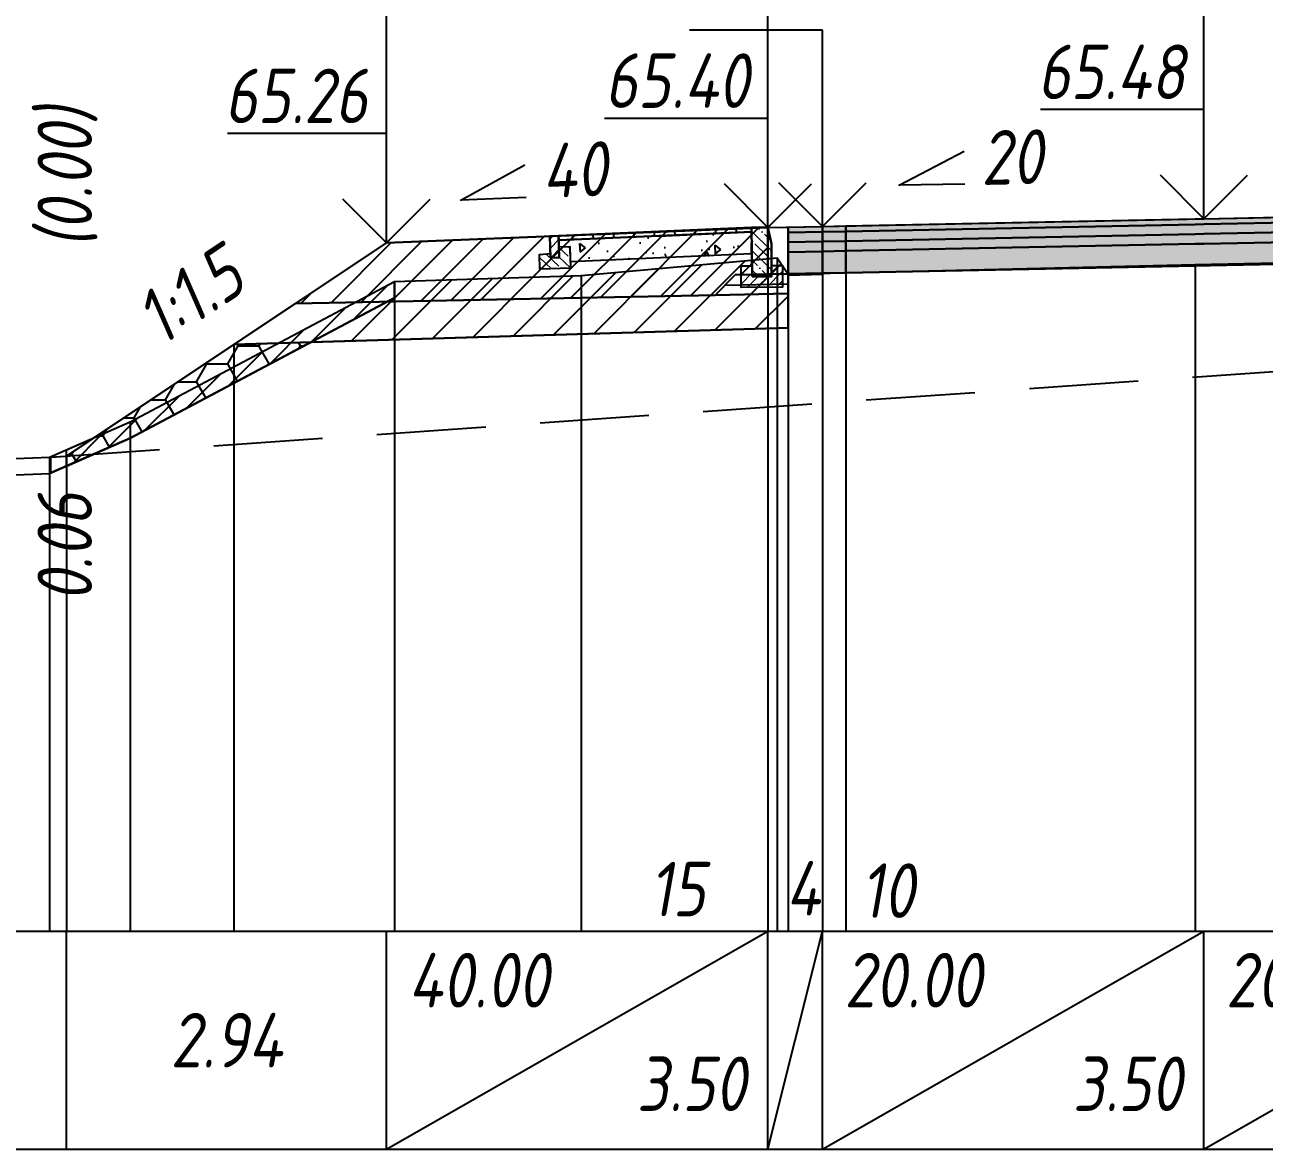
# Model space of a CAD drawing. Extents: x -717 to 1451, y -133302 to 233.
# Drawn here: x -357.5 to -300.7, y -125522 to -125470.4 of the extents above; entities that cross this region are included whole.
import ezdxf
from ezdxf.enums import TextEntityAlignment as Align

# ---------------------------------------------------------------- set-up
doc = ezdxf.new("R2010")
doc.units = 0
doc.linetypes.add('штриховая', pattern=[0.75, 0.5, -0.25])
for name, color, linetype in [('Интерполированный поперечник', 2, 'Continuous'), ('КОД_399', 252, 'Continuous'), ('Код_514', 1, 'Continuous'), ('Контур_0', 7, 'Continuous'), ('Контур_2521', 7, 'Continuous'), ('Контур_2564', 7, 'Continuous'), ('Контур_2660', 7, 'Continuous'), ('Контур_2665', 7, 'Continuous'), ('Контур_400', 7, 'Continuous'), ('Контур_508', 7, 'Continuous'), ('Контур_512', 7, 'Continuous'), ('Контур_513', 7, 'Continuous'), ('Контур_818', 7, 'Continuous'), ('Красный поперечник', 1, 'Continuous'), ('Объём_2501', 7, 'Continuous'), ('Объём_2564', 7, 'Continuous'), ('Объём_2650', 7, 'Continuous'), ('Объём_2660', 7, 'Continuous'), ('Объём_2661', 7, 'Continuous'), ('Объём_2665', 7, 'Continuous'), ('Объём_2666', 7, 'Continuous'), ('Объём_2667', 7, 'Continuous'), ('Объём_2668', 7, 'Continuous'), ('Объём_2669', 7, 'Continuous'), ('Объём_2675', 7, 'Continuous'), ('Объём_2753', 7, 'Continuous'), ('Откосы', 7, 'Continuous'), ('Отметки покрытия', 7, 'Continuous'), ('Рабочие отметки', 7, 'Continuous'), ('Рабочие отметки доп.', 7, 'Continuous'), ('Слои выравнивания', 7, 'Continuous'), ('Таблица', 7, 'Continuous'), ('Уклоны проезжей части', 7, 'Continuous'), ('Черный поперечник', 3, 'Continuous')]:
    doc.layers.add(name, color=color, linetype=linetype)
for name, color, linetype, true_color in [('Контур_2540', 2, 'Continuous', 0xffff00), ('Контур_2560', 2, 'Continuous', 0xffff00), ('Контур_2561', 7, 'Continuous', 0xff8040), ('Контур_2562', 3, 'Continuous', 0x00ff00), ('Контур_2563', 7, 'Continuous', 0xff8000), ('Контур_2570', 7, 'Continuous', 0x80ff00), ('Контур_2725', 7, 'Continuous', 0x323232), ('Контур_2736', 4, 'Continuous', 0x00ffff), ('Контур_2737', 4, 'Continuous', 0x00ffff), ('Контур_2738', 4, 'Continuous', 0x00ffff), ('Контур_2739', 4, 'Continuous', 0x00ffff), ('Контур_2741', 4, 'Continuous', 0x00ffff), ('Контур_2742', 4, 'Continuous', 0x00ffff), ('Контур_2743', 4, 'Continuous', 0x00ffff), ('Контур_2744', 7, 'Continuous', 0xa4ffff), ('Контур_2745', 7, 'Continuous', 0xa4ffff), ('Контур_2747', 4, 'Continuous', 0x00ffff), ('Контур_2748', 4, 'Continuous', 0x00ffff), ('Контур_2749', 4, 'Continuous', 0x00ffff), ('Контур_2750', 4, 'Continuous', 0x00ffff), ('Контур_2751', 4, 'Continuous', 0x00ffff), ('Контур_2752', 4, 'Continuous', 0x00ffff), ('Контур_2760', 7, 'Continuous', 0x323232), ('Контур_2761', 7, 'Continuous', 0x323232), ('Контур_2762', 7, 'Continuous', 0x323232), ('Контур_2763', 7, 'Continuous', 0x323232), ('Контур_2764', 7, 'Continuous', 0x323232), ('Контур_402', 7, 'Continuous', 0xff6464), ('Контур_703', 4, 'Continuous', 0x00ffff), ('Контур_705', 4, 'Continuous', 0x00ffff), ('Контур_707', 4, 'Continuous', 0x00ffff), ('Контур_720', 131, 'Continuous', 0xaaffff), ('Объём_2500', 7, 'Continuous', 0xc0c0c0), ('Объём_2520', 7, 'Continuous', 0x80ffff), ('Объём_2540', 2, 'Continuous', 0xffff00), ('Объём_2560', 2, 'Continuous', 0xffff00), ('Объём_2561', 7, 'Continuous', 0xff8040), ('Объём_2562', 3, 'Continuous', 0x00ff00), ('Объём_2563', 7, 'Continuous', 0xff8000), ('Объём_2570', 7, 'Continuous', 0x80ff00), ('Объём_2600', 7, 'Continuous', 0x808000), ('Объём_2746', 2, 'Continuous', 0xffff00)]:
    doc.layers.add(name, color=color, linetype=linetype, true_color=true_color)
doc.styles.get("Standard").update_dxf_attribs({"font": 'txt', "height": 2.5})
doc.styles.add('М', font='romand.shx', dxfattribs={"width": 0.8, "oblique": 10, "height": 2.5})
doc.dimstyles.new('ISO-25', dxfattribs={"dimtxt": 2.5, "dimasz": 2.5, "dimexe": 1.25, "dimexo": 0.625, "dimtad": 1, "dimtxsty": 'Standard', "dimcen": 2.5, "dimadec": 0, "dimazin": 0, "dimtfac": 1, "dimtmove": 0, "dimatfit": 3, "dimfxl": 1, "dimarcsym": 0})

# ---------------------------------------------------------------- blocks, each defined once
blk = doc.blocks.new('_Oblique')
at = {"color": 0, "linetype": 'ByBlock', "lineweight": -2}
blk.add_line((-0.5, -0.5), (0.5, 0.5), dxfattribs=at)
blk = doc.blocks.new('*D2649')
at = {"color": 0, "lineweight": -2, "transparency": 16777216}
for p, q in [((-340.956, -125479.877), (-340.956, -125454.387)), ((-323.456, -125479.177), (-323.456, -125454.387)), ((-340.956, -125455.637), (-323.456, -125455.637))]:
    blk.add_line(p, q, dxfattribs=at)
at = {"layer": 'Defpoints', "color": 0, "transparency": 16777216}
for p in [(-323.456, -125455.637), (-323.456, -125479.802), (-340.956, -125480.502)]:
    blk.add_point(p, dxfattribs=at)
at = {"color": 0, "lineweight": -2, "transparency": 16777216, "rotation": 180}
blk.add_blockref('_Oblique', (-340.956, -125455.637), dxfattribs=at)
at = {"color": 0, "lineweight": -2, "transparency": 16777216}
blk.add_blockref('_Oblique', (-323.456, -125455.637), dxfattribs=at)
at = {"color": 0, "transparency": 16777216, "insert": (-332.206, -125453.524), "char_height": 2.5, "width": 9.58333, "attachment_point": 5, "style": 'М'}
blk.add_mtext('3,50', dxfattribs=at)
blk = doc.blocks.new('*D2651')
at = {"color": 0, "lineweight": -2, "transparency": 16777216}
for p, q in [((-323.456, -125479.177), (-323.456, -125454.387)), ((-303.456, -125478.777), (-303.456, -125454.387)), ((-323.456, -125455.637), (-303.456, -125455.637))]:
    blk.add_line(p, q, dxfattribs=at)
at = {"layer": 'Defpoints', "color": 0, "transparency": 16777216}
for p in [(-303.456, -125455.637), (-323.456, -125479.802), (-303.456, -125479.402)]:
    blk.add_point(p, dxfattribs=at)
at = {"color": 0, "lineweight": -2, "transparency": 16777216, "rotation": 180}
blk.add_blockref('_Oblique', (-323.456, -125455.637), dxfattribs=at)
at = {"color": 0, "lineweight": -2, "transparency": 16777216}
blk.add_blockref('_Oblique', (-303.456, -125455.637), dxfattribs=at)
at = {"color": 0, "transparency": 16777216, "insert": (-313.456, -125453.524), "char_height": 2.5, "width": 9.16667, "attachment_point": 5, "style": 'М'}
blk.add_mtext('4,00', dxfattribs=at)
blk = doc.blocks.new('*D2654')
at = {"color": 0, "lineweight": -2, "transparency": 16777216}
for p, q in [((-340.956, -125479.877), (-340.956, -125450.387)), ((-303.456, -125478.777), (-303.456, -125450.387)), ((-340.956, -125451.637), (-303.456, -125451.637))]:
    blk.add_line(p, q, dxfattribs=at)
at = {"layer": 'Defpoints', "color": 0, "transparency": 16777216}
for p in [(-303.456, -125451.637), (-303.456, -125479.402), (-340.956, -125480.502)]:
    blk.add_point(p, dxfattribs=at)
at = {"color": 0, "lineweight": -2, "transparency": 16777216, "rotation": 180}
blk.add_blockref('_Oblique', (-340.956, -125451.637), dxfattribs=at)
at = {"color": 0, "lineweight": -2, "transparency": 16777216}
blk.add_blockref('_Oblique', (-303.456, -125451.637), dxfattribs=at)
at = {"color": 0, "transparency": 16777216, "insert": (-313.082, -125449.524), "char_height": 2.5, "width": 9.58333, "attachment_point": 5, "style": 'М'}
blk.add_mtext('7,50', dxfattribs=at)
blk = doc.blocks.new('*D2655')
at = {"color": 0, "lineweight": -2, "transparency": 16777216}
for p, q in [((-340.956, -125479.877), (-340.956, -125442.387)), ((-199.956, -125479.457), (-199.956, -125442.387)), ((-340.956, -125443.637), (-199.956, -125443.637))]:
    blk.add_line(p, q, dxfattribs=at)
at = {"layer": 'Defpoints', "color": 0, "transparency": 16777216}
for p in [(-199.956, -125443.637), (-199.956, -125480.082), (-340.956, -125480.502)]:
    blk.add_point(p, dxfattribs=at)
at = {"color": 0, "lineweight": -2, "transparency": 16777216, "rotation": 180}
blk.add_blockref('_Oblique', (-340.956, -125443.637), dxfattribs=at)
at = {"color": 0, "lineweight": -2, "transparency": 16777216}
blk.add_blockref('_Oblique', (-199.956, -125443.637), dxfattribs=at)
at = {"color": 0, "transparency": 16777216, "insert": (-270.456, -125441.524), "char_height": 2.5, "width": 12.08333, "attachment_point": 5, "style": 'М'}
blk.add_mtext('28,20', dxfattribs=at)
blk = doc.blocks.new('Тротуар1')
at = {"linetype": 'Continuous', "lineweight": 13}
h = blk.add_hatch(dxfattribs=at)
h.set_pattern_fill('ANSI35', scale=5)
h.set_pattern_definition([(45, (-1541.6927, -4800.4416), (-0.88388348, 0.88388348), []), (45, (-1540.8088, -4800.4416), (-0.88388348, 0.88388348), [1.5625, -0.3125, 0, -0.3125])])
h.paths.add_polyline_path([(-17.72, -0.24), (-18.52, -0.24), (-18.52, -2.24), (-17.72, -2.24)])
at = {"linetype": 'Continuous'}
h = blk.add_hatch(dxfattribs=at)
h.set_pattern_fill('ANSI31', color=256, scale=15, angle=45, style=0)
h.set_pattern_definition([(90, (-1932.1888, -4954.235), (-1.875, 3e-16), [])])
h.paths.add_polyline_path([(0, 0), (-17.72, -0.24), (-17.71, -0.63), (-11.04, -0.58), (0, -0.4)])
at = {"linetype": 'Continuous', "lineweight": 13}
h = blk.add_hatch(dxfattribs=at)
h.set_pattern_fill('ANSI35', scale=5, angle=90)
h.set_pattern_definition([(135, (-1541.6927, -4801.9416), (-0.88388348, -0.88388348), []), (135, (-1541.6927, -4801.0577), (-0.88388348, -0.88388348), [1.5625, -0.3125, 0, -0.3125])])
h.paths.add_polyline_path([(-16.72, -1.24), (-17.72, -1.24), (-17.72, -2.24), (-18.52, -2.24), (-18.52, -1.85), (-19.52, -1.89), (-19.52, -3.24), (-16.72, -3.24)])
at = {"layer": 'КОД_399'}
h = blk.add_hatch(dxfattribs=at)
h.set_pattern_fill('AR-CONC', scale=0.7, angle=45, style=0)
h.set_pattern_definition([(95, (-1932.189, -4954.235), (3.860864, 3.2396496), [0.525, -5.775]), (40, (-1932.189, -4954.235), (-4.409945, 3.036377), [0.42, -4.62]), (145.45144, (-1931.867, -4953.965), (-0.549081, 6.2760265), [0.4461813, -4.907995]), (91.1842, (-1933.179, -4953.245), (6.101854, 4.4632964), [0.7875, -8.6625]), (141.63564, (-1932.67, -4952.873), (-0.1953, 9.447982), [0.669272, -7.361996]), (36.18416, (-1933.179, -4953.245), (-0.1953, 9.447982), [0.63, -6.93]), (66, (-1932.4363, -4952.9975), (4.947401, 0.9616773), [0.525, -5.775]), (11, (-1932.4363, -4952.9975), (-2.38496, 4.793659), [0.42, -4.62]), (116.45144, (-1932.024, -4952.9174), (2.562441, 5.7553363), [0.4461813, -4.907995]), (82.5, (-1932.1888, -4954.235), (-1.5875523, 1.7079287), [0, -4.564, 0, -4.69, 0, -4.6375]), (52.5, (-1932.1888, -4954.235), (-0.6501106, 3.2543661), [0, -2.674, 0, -4.459, 0, -1.7675]), (12.5, (-1933.2926, -4955.3388), (2.7539272, 2.5306453), [0, -1.75, 0, -5.46, 0, -7.245]), (2.5, (-1933.7876, -4955.8337), (2.3911299, 3.3821186), [0, -2.275, 0, -3.626, 0, -5.145])])
h.paths.add_polyline_path([(0, -0.4), (-17.71, -0.63), (-17.72, -1.24), (-16.71, -1.24), (-16.72, -2.62), (-0.07, -2.41)])
at = {"color": 7, "lineweight": 30}
for points in [[(-18.52, -0.24), (-18.52, -2.24), (-17.72, -2.24), (-17.72, -0.24), (-18.52, -0.24)], [(-8.6, -0.53), (0, -0.4)]]:
    blk.add_lwpolyline(points, dxfattribs=at)
for points in [[(0, 0), (-17.72, -0.24), (-17.72, -0.63), (0, -0.4)], [(0, -0.4), (-17.71, -0.63), (-17.72, -1.24), (-16.71, -1.24), (-16.72, -2.62), (-0.07, -2.39)]]:
    blk.add_lwpolyline(points, close=True)
at = {"linetype": 'Continuous'}
blk.add_lwpolyline([(-17.72, -1.24), (-16.72, -1.24), (-16.72, -3.24), (-19.52, -3.24), (-19.52, -1.89), (-18.52, -1.85)], dxfattribs=at)
blk = doc.blocks.new('БР100.30.18')
at = {"linetype": 'Continuous', "lineweight": 13}
h = blk.add_hatch(dxfattribs=at)
h.set_pattern_fill('ANSI35', scale=5)
h.set_pattern_definition([(45, (-1504.996, -4799.2297), (-0.88388348, 0.88388348), []), (45, (-1504.1121, -4799.2297), (-0.88388348, 0.88388348), [1.5625, -0.3125, 0, -0.3125])])
h.paths.add_polyline_path([(0.3, 3.47), (1.8, 3.47), (1.8, -1.03), (0, -1.03), (0, 1.97)])
h = blk.add_hatch(dxfattribs=at)
h.set_pattern_fill('ANSI35', scale=5, angle=90)
h.set_pattern_definition([(135, (-1504.996, -4800.7297), (-0.88388348, -0.88388348), []), (135, (-1504.996, -4799.8458), (-0.88388348, -0.88388348), [1.5625, -0.3125, 0, -0.3125])])
h.paths.add_polyline_path([(-1, -0.03), (0, -0.03), (0, -1.03), (1.8, -1.03), (1.8, -0.03), (2.8, -0.03), (2.8, -2.03), (-1, -2.03)])
at = {"color": 7, "lineweight": 30}
blk.add_lwpolyline([(1.8, -1.03), (0, -1.03), (0, 1.97), (0.3, 3.47), (1.8, 3.47)], close=True, dxfattribs=at)
at = {"linetype": 'Continuous'}
blk.add_lwpolyline([(0, -0.03), (-1, -0.03), (-1, -2.03), (2.8, -2.03), (2.8, -0.03), (1.8, -0.03)], dxfattribs=at)

msp = doc.modelspace()

# ---------------------------------------------------------------- hatches: boundary and pattern name
at = {"layer": 'Объём_2563'}
h = msp.add_hatch(dxfattribs=at)
h.set_pattern_fill('ANSI31', color=256, scale=0.3)
h.set_pattern_definition([(45, (-460.6359, 11.0005), (-0.673519209, 0.673519209), [])])
h.paths.add_polyline_path([(-340.956, -125480.439), (-323.456, -125479.739), (-323.456, -125481.889), (-324.956, -125481.919), (-325.874, -125482.838), (-345.131, -125483.223)])
at = {"layer": 'Объём_2570'}
h = msp.add_hatch(dxfattribs=at)
h.set_pattern_fill('ANSI31', color=256, scale=0.2)
h.set_pattern_definition([(45, (-460.6359, 11.00045), (-0.449012806, 0.449012806), [])])
h.paths.add_polyline_path([(-352.709, -125489.396), (-355.636, -125490.681), (-355.636, -125489.931), (-352.709, -125488.646), (-340.588, -125482.212), (-340.588, -125482.962)])
at = {"layer": 'Объём_2600'}
h = msp.add_hatch(dxfattribs=at)
h.set_pattern_fill('ANSI31', color=6, scale=0.4)
h.set_pattern_definition([(45, (-460.6359, 11.0005), (-0.898025612, 0.898025612), [])])
h.paths.add_polyline_path([(-322.536, -125484.344), (-344.43, -125485.001), (-340.588, -125482.962), (-340.588, -125482.212), (-332.025, -125481.949), (-323.036, -125481.13), (-322.536, -125481.88)])
h = msp.add_hatch(dxfattribs=at)
h.set_pattern_fill('HONEY', color=5, scale=0.3)
h.set_pattern_definition([(0, (-460.6359, 11.00045), (1.42875, 0.8248891935), [0.9525, -1.905]), (120, (-460.6359, 11.00045), (-1.428749997, 0.824889199), [0.9525, -1.905]), (60, (-460.6359, 11.00045), (3e-09, 1.6497783924), [-1.905, 0.9525])])
h.paths.add_polyline_path([(-352.709, -125489.396), (-356.356, -125490.997), (-356.356, -125490.277), (-355.636, -125490.226), (-347.957, -125485.107), (-344.43, -125485.001)])
at = {"layer": 'Слои выравнивания'}
for color, points in [(2, [(-319.878, -125479.668), (-303.858, -125479.348), (-303.456, -125479.339), (-286.48, -125479), (-285.956, -125478.989), (-272.566, -125478.722), (-265.206, -125478.574), (-265.206, -125478.824), (-272.566, -125478.972), (-285.956, -125479.239), (-286.48, -125479.25), (-303.456, -125479.589), (-303.858, -125479.598), (-319.878, -125479.918)]), (3, [(-319.878, -125479.918), (-303.858, -125479.598), (-303.456, -125479.589), (-286.48, -125479.25), (-285.956, -125479.239), (-272.566, -125478.972), (-265.206, -125478.824), (-265.206, -125479.274), (-272.566, -125479.422), (-285.956, -125479.689), (-286.48, -125479.7), (-303.456, -125480.039), (-303.858, -125480.048), (-319.878, -125480.368)]), (4, [(-319.878, -125480.368), (-303.858, -125480.048), (-303.456, -125480.039), (-286.48, -125479.7), (-285.956, -125479.689), (-272.566, -125479.422), (-265.206, -125479.274), (-265.206, -125479.724), (-272.566, -125479.872), (-285.956, -125480.139), (-286.48, -125480.15), (-303.456, -125480.489), (-303.858, -125480.498), (-319.878, -125480.818)]), (2, [(-322.536, -125479.721), (-320.956, -125479.689), (-320.956, -125479.939), (-322.536, -125479.971)]), (2, [(-320.956, -125479.689), (-319.878, -125479.668), (-319.878, -125479.918), (-320.956, -125479.939)]), (5, [(-319.878, -125480.818), (-303.858, -125480.498), (-303.456, -125480.489), (-286.48, -125480.15), (-285.956, -125480.139), (-272.566, -125479.872), (-265.206, -125479.724), (-265.206, -125480.724), (-272.566, -125480.872), (-285.956, -125481.139), (-286.48, -125481.15), (-303.456, -125481.489), (-303.858, -125481.498), (-319.878, -125481.818)]), (3, [(-322.536, -125479.971), (-320.956, -125479.939), (-320.956, -125480.389), (-322.536, -125480.421)]), (4, [(-322.536, -125480.421), (-320.956, -125480.389), (-320.956, -125480.839), (-322.536, -125480.871)]), (3, [(-320.956, -125479.939), (-319.878, -125479.918), (-319.878, -125480.368), (-320.956, -125480.389)]), (4, [(-320.956, -125480.389), (-319.878, -125480.368), (-319.878, -125480.818), (-320.956, -125480.839)]), (5, [(-322.536, -125480.871), (-320.956, -125480.839), (-320.956, -125481.839), (-322.536, -125481.871)]), (5, [(-320.956, -125480.839), (-319.878, -125480.818), (-319.878, -125481.818), (-320.956, -125481.843)]), (7, [(-322.536, -125481.871), (-320.956, -125481.839), (-320.956, -125481.889), (-322.536, -125481.921)])]:
    msp.add_hatch(color=color, dxfattribs=at).paths.add_polyline_path(points)

# ---------------------------------------------------------------- linework, layer by layer
at = {"layer": 'Интерполированный поперечник', "linetype": 'штриховая', "ltscale": 10, "flags": 128}
msp.add_lwpolyline([(-356.356, -125490.277), (-218.873, -125480.624)], dxfattribs=at)
at = {"layer": 'Код_514'}
for p, q in [((-355.636, -125522), (-355.636, -125512)), ((-340.956, -125522), (-340.956, -125512)), ((-340.956, -125522), (-323.456, -125512)), ((-323.456, -125522), (-323.456, -125512)), ((-323.456, -125522), (-320.956, -125512)), ((-320.956, -125522), (-320.956, -125512)), ((-320.956, -125522), (-303.456, -125512)), ((-303.456, -125522), (-303.456, -125512)), ((-303.456, -125522), (-285.956, -125512))]:
    msp.add_line(p, q, dxfattribs=at)
at = {"layer": 'Контур_0', "flags": 128}
for points in [[(-323.456, -125481.889), (-323.456, -125479.739), (-322.536, -125479.721), (-322.536, -125481.871), (-323.456, -125481.889), (-323.456, -125481.889)], [(-340.956, -125480.439), (-355.636, -125490.226), (-355.636, -125490.226), (-355.636, -125490.226), (-355.636, -125490.226), (-355.636, -125490.226), (-355.636, -125490.226), (-355.636, -125490.226), (-355.636, -125490.226), (-355.636, -125490.226), (-355.636, -125490.226), (-355.636, -125490.226), (-355.636, -125490.226), (-355.636, -125490.226), (-355.636, -125490.226), (-355.636, -125490.226)], [(-340.956, -125480.439), (-355.636, -125490.226), (-355.636, -125490.226), (-355.636, -125490.226), (-355.636, -125490.226), (-355.636, -125490.226), (-355.636, -125490.226), (-355.636, -125490.226), (-355.636, -125490.226), (-355.636, -125490.226), (-355.636, -125490.226), (-355.636, -125490.226), (-355.636, -125490.226), (-355.636, -125490.226), (-355.636, -125490.226), (-355.636, -125490.226), (-355.636, -125490.226), (-355.636, -125490.226), (-355.636, -125490.226), (-355.636, -125490.226), (-355.636, -125490.226), (-355.636, -125490.226), (-355.636, -125490.226), (-355.636, -125490.226), (-355.636, -125490.226), (-355.636, -125490.226), (-355.636, -125490.226), (-355.636, -125490.226), (-355.636, -125490.226), (-355.636, -125490.226)], [(-345.131, -125483.223), (-325.874, -125482.838), (-324.956, -125481.919), (-323.456, -125481.889)], [(-324.956, -125481.919), (-322.536, -125481.871), (-322.536, -125482.771), (-325.874, -125482.838), (-324.956, -125481.919), (-324.956, -125481.919)]]:
    msp.add_lwpolyline(points, dxfattribs=at)
at = {"layer": 'Контур_2521', "color": 250, "flags": 128}
msp.add_lwpolyline([(-325.415, -125482.379), (-322.536, -125482.321)], dxfattribs=at)
at = {"layer": 'Контур_2540', "flags": 128}
msp.add_lwpolyline([(-325.874, -125482.838), (-322.536, -125482.771), (-322.536, -125484.344), (-347.957, -125485.107), (-345.131, -125483.223), (-325.874, -125482.838), (-325.874, -125482.838)], dxfattribs=at)
at = {"layer": 'Контур_2560', "flags": 128}
msp.add_lwpolyline([(-340.956, -125480.439), (-340.956, -125480.439), (-340.956, -125480.439), (-323.456, -125479.739)], dxfattribs=at)
at = {"layer": 'Контур_2561', "flags": 128}
msp.add_lwpolyline([(-323.456, -125479.739), (-323.456, -125479.739), (-340.956, -125480.439), (-340.956, -125480.439), (-323.456, -125479.739)], dxfattribs=at)
at = {"layer": 'Контур_2562', "flags": 128}
msp.add_lwpolyline([(-340.956, -125480.439), (-340.956, -125480.439), (-340.956, -125480.439), (-340.956, -125480.439), (-340.956, -125480.439)], dxfattribs=at)
at = {"layer": 'Контур_2563', "flags": 128}
msp.add_lwpolyline([(-340.956, -125480.439), (-323.456, -125479.739), (-323.456, -125481.889), (-324.956, -125481.919), (-325.874, -125482.838), (-345.131, -125483.223), (-340.956, -125480.439), (-340.956, -125480.439)], dxfattribs=at)
at = {"layer": 'Контур_2564', "flags": 128}
msp.add_lwpolyline([(-340.956, -125480.439), (-323.456, -125479.739)], dxfattribs=at)
at = {"layer": 'Контур_2570', "flags": 128}
msp.add_lwpolyline([(-380.636, -125492.75), (-375.739, -125492.662), (-371.311, -125492.732), (-360.289, -125491.172), (-356.417, -125491.024), (-356.417, -125491.024), (-352.709, -125489.396), (-340.588, -125482.962), (-340.588, -125482.212), (-332.025, -125481.949), (-323.036, -125481.13), (-322.536, -125481.88), (-303.858, -125481.442), (-286.48, -125481.09), (-272.566, -125480.518), (-265.206, -125480.284), (-250.421, -125479.815)], dxfattribs=at)
at = {"layer": 'Контур_2660', "flags": 128}
msp.add_lwpolyline([(-347.957, -125485.107), (-322.536, -125484.344)], dxfattribs=at)
at = {"layer": 'Контур_2665', "flags": 128}
msp.add_lwpolyline([(-340.956, -125480.439), (-340.956, -125480.439)], dxfattribs=at)
at = {"layer": 'Контур_2725', "flags": 128}
msp.add_lwpolyline([(-322.536, -125481.921), (-320.956, -125481.889), (-320.956, -125481.843), (-319.878, -125481.818), (-303.858, -125481.498), (-303.456, -125481.489), (-286.48, -125481.15), (-285.956, -125481.139), (-272.566, -125480.872), (-265.206, -125480.724), (-254.388, -125480.941), (-250.421, -125481.02), (-244.456, -125481.139), (-238.303, -125481.263)], dxfattribs=at)
at = {"layer": 'Контур_2736', "flags": 128}
msp.add_lwpolyline([(-340.956, -125480.439), (-355.636, -125490.226)], dxfattribs=at)
at = {"layer": 'Контур_2737', "flags": 128}
msp.add_lwpolyline([(-355.636, -125490.226), (-355.636, -125490.226)], dxfattribs=at)
at = {"layer": 'Контур_2738', "flags": 128}
msp.add_lwpolyline([(-355.636, -125490.226), (-355.636, -125490.226)], dxfattribs=at)
at = {"layer": 'Контур_2739', "flags": 128}
msp.add_lwpolyline([(-355.636, -125490.226), (-355.636, -125490.226)], dxfattribs=at)
at = {"layer": 'Контур_2741', "flags": 128}
msp.add_lwpolyline([(-355.636, -125490.226), (-355.636, -125490.226)], dxfattribs=at)
at = {"layer": 'Контур_2742', "flags": 128}
msp.add_lwpolyline([(-355.636, -125490.226), (-355.636, -125490.226)], dxfattribs=at)
at = {"layer": 'Контур_2743', "flags": 128}
msp.add_lwpolyline([(-355.636, -125490.226), (-355.636, -125490.226)], dxfattribs=at)
at = {"layer": 'Контур_2744', "flags": 128}
msp.add_lwpolyline([(-355.636, -125490.226), (-355.636, -125490.226)], dxfattribs=at)
msp.add_lwpolyline([(-355.636, -125490.226), (-355.636, -125490.226)], dxfattribs=at)
msp.add_lwpolyline([(-355.636, -125490.226), (-355.636, -125490.226)], dxfattribs=at)
msp.add_lwpolyline([(-355.636, -125490.226), (-355.636, -125490.226)], dxfattribs=at)
msp.add_lwpolyline([(-355.636, -125490.226), (-355.636, -125490.226)], dxfattribs=at)
msp.add_lwpolyline([(-355.636, -125490.226), (-355.636, -125490.226)], dxfattribs=at)
at = {"layer": 'Контур_2745', "flags": 128}
msp.add_lwpolyline([(-355.636, -125490.226), (-355.636, -125490.226)], dxfattribs=at)
msp.add_lwpolyline([(-355.636, -125490.226), (-355.636, -125490.226)], dxfattribs=at)
msp.add_lwpolyline([(-355.636, -125490.226), (-355.636, -125490.226)], dxfattribs=at)
msp.add_lwpolyline([(-355.636, -125490.226), (-355.636, -125490.226)], dxfattribs=at)
msp.add_lwpolyline([(-355.636, -125490.226), (-355.636, -125490.226)], dxfattribs=at)
msp.add_lwpolyline([(-355.636, -125490.226), (-355.636, -125490.226)], dxfattribs=at)
at = {"layer": 'Контур_2747', "flags": 128}
msp.add_lwpolyline([(-355.636, -125490.226), (-355.636, -125490.226)], dxfattribs=at)
at = {"layer": 'Контур_2748', "flags": 128}
msp.add_lwpolyline([(-355.636, -125490.226), (-355.636, -125490.226)], dxfattribs=at)
at = {"layer": 'Контур_2749', "flags": 128}
msp.add_lwpolyline([(-355.636, -125490.226), (-355.636, -125490.226)], dxfattribs=at)
at = {"layer": 'Контур_2750', "flags": 128}
msp.add_lwpolyline([(-355.636, -125490.226), (-355.636, -125490.226)], dxfattribs=at)
at = {"layer": 'Контур_2751', "flags": 128}
msp.add_lwpolyline([(-355.636, -125490.226), (-355.636, -125490.226)], dxfattribs=at)
at = {"layer": 'Контур_2752', "flags": 128}
msp.add_lwpolyline([(-355.636, -125490.226), (-355.636, -125490.226)], dxfattribs=at)
at = {"layer": 'Контур_2760', "flags": 128}
msp.add_lwpolyline([(-322.536, -125479.721), (-320.956, -125479.689), (-319.878, -125479.668), (-303.858, -125479.348), (-303.456, -125479.339), (-286.48, -125479), (-285.956, -125478.989), (-272.566, -125478.722), (-265.206, -125478.574), (-254.388, -125478.791), (-250.421, -125478.87), (-244.456, -125478.989), (-238.303, -125479.113)], dxfattribs=at)
at = {"layer": 'Контур_2761', "flags": 128}
msp.add_lwpolyline([(-322.536, -125479.971), (-320.956, -125479.939), (-319.878, -125479.918), (-303.858, -125479.598), (-303.456, -125479.589), (-286.48, -125479.25), (-285.956, -125479.239), (-272.566, -125478.972), (-265.206, -125478.824), (-254.388, -125479.041), (-250.421, -125479.12), (-244.456, -125479.239), (-238.303, -125479.363)], dxfattribs=at)
at = {"layer": 'Контур_2762', "flags": 128}
msp.add_lwpolyline([(-322.536, -125480.421), (-320.956, -125480.389), (-319.878, -125480.368), (-303.858, -125480.048), (-303.456, -125480.039), (-286.48, -125479.7), (-285.956, -125479.689), (-272.566, -125479.422), (-265.206, -125479.274), (-254.388, -125479.491), (-250.421, -125479.57), (-244.456, -125479.689), (-238.303, -125479.813)], dxfattribs=at)
at = {"layer": 'Контур_2763', "flags": 128}
msp.add_lwpolyline([(-322.536, -125480.871), (-320.956, -125480.839), (-319.878, -125480.818), (-303.858, -125480.498), (-303.456, -125480.489), (-286.48, -125480.15), (-285.956, -125480.139), (-272.566, -125479.872), (-265.206, -125479.724), (-254.388, -125479.941), (-250.421, -125480.02), (-244.456, -125480.139), (-238.303, -125480.263)], dxfattribs=at)
at = {"layer": 'Контур_2764', "flags": 128}
msp.add_lwpolyline([(-322.536, -125481.871), (-320.956, -125481.839)], dxfattribs=at)
at = {"layer": 'Контур_400', "flags": 128}
msp.add_lwpolyline([(-323.456, -125479.739), (-320.956, -125479.689), (-320.956, -125479.689), (-303.456, -125479.339), (-303.456, -125479.339), (-303.456, -125479.339), (-303.456, -125479.339), (-285.956, -125478.989), (-265.206, -125478.574)], dxfattribs=at)
at = {"layer": 'Контур_402', "flags": 128}
msp.add_lwpolyline([(-347.957, -125485.107), (-322.536, -125484.344), (-322.536, -125481.921), (-320.956, -125481.889), (-320.956, -125481.843), (-319.878, -125481.818), (-265.206, -125480.724), (-238.303, -125481.263), (-238.303, -125483.432), (-192.789, -125484.797)], dxfattribs=at)
at = {"layer": 'Контур_508', "flags": 128}
msp.add_lwpolyline([(-355.636, -125490.226), (-347.957, -125485.107), (-322.536, -125484.344), (-322.536, -125481.921), (-320.956, -125481.889), (-320.956, -125481.843), (-319.878, -125481.818), (-265.206, -125480.724), (-238.303, -125481.263), (-238.303, -125483.432), (-192.789, -125484.797), (-192.789, -125482.796), (-189.132, -125480.358)], dxfattribs=at)
at = {"layer": 'Контур_512', "flags": 128}
msp.add_lwpolyline([(-355.636, -125490.226), (-347.957, -125485.107), (-322.536, -125484.344)], dxfattribs=at)
at = {"layer": 'Контур_513', "flags": 128}
msp.add_lwpolyline([(-355.636, -125490.226), (-347.957, -125485.107), (-322.536, -125484.344), (-322.536, -125481.921), (-320.956, -125481.889), (-320.956, -125481.843), (-319.878, -125481.818), (-265.206, -125480.724), (-238.303, -125481.263), (-238.303, -125483.432), (-192.789, -125484.797), (-192.789, -125482.796), (-189.132, -125480.358)], dxfattribs=at)
at = {"layer": 'Контур_703', "flags": 128}
for points in [[(-340.956, -125480.439), (-355.636, -125490.226)], [(-355.636, -125490.226), (-355.636, -125490.226)]]:
    msp.add_lwpolyline(points, dxfattribs=at)
at = {"layer": 'Контур_705', "flags": 128}
msp.add_lwpolyline([(-355.636, -125490.226), (-355.636, -125490.226)], dxfattribs=at)
at = {"layer": 'Контур_707', "flags": 128}
msp.add_lwpolyline([(-355.636, -125490.226), (-355.636, -125490.226)], dxfattribs=at)
at = {"layer": 'Контур_720', "flags": 128}
msp.add_lwpolyline([(-355.636, -125490.226), (-355.636, -125490.226)], dxfattribs=at)
at = {"layer": 'Контур_818', "flags": 128}
msp.add_lwpolyline([(-355.636, -125490.681), (-352.709, -125489.396), (-340.588, -125482.962), (-340.588, -125482.212), (-332.025, -125481.949), (-323.036, -125481.13), (-322.536, -125481.88), (-303.858, -125481.442), (-286.48, -125481.09), (-272.566, -125480.518), (-265.206, -125480.284), (-250.421, -125479.815)], dxfattribs=at)
at = {"layer": 'Красный поперечник'}
for p, q in [((-303.456, -125479.339), (-285.956, -125478.989)), ((-340.956, -125480.439), (-323.456, -125479.739)), ((-323.456, -125479.739), (-320.956, -125479.689)), ((-320.956, -125479.689), (-303.456, -125479.339)), ((-355.636, -125490.226), (-340.956, -125480.439)), ((-322.536, -125484.344), (-322.536, -125512)), ((-347.957, -125485.107), (-347.957, -125512)), ((-355.636, -125490.226), (-355.636, -125512))]:
    msp.add_line(p, q, dxfattribs=at)
at = {"layer": 'Объём_2500', "flags": 128}
msp.add_lwpolyline([(-323.456, -125481.889), (-323.456, -125479.739), (-322.536, -125479.721), (-322.536, -125481.871), (-323.456, -125481.889), (-323.456, -125481.889)], dxfattribs=at)
msp.add_lwpolyline([(-323.456, -125481.889), (-323.456, -125479.739), (-322.536, -125479.721), (-322.536, -125481.871), (-323.456, -125481.889), (-323.456, -125481.889)], dxfattribs=at)
at = {"layer": 'Объём_2501', "flags": 128}
for points in [[(-323.456, -125479.739), (-320.956, -125479.689), (-320.956, -125479.689), (-303.456, -125479.339), (-303.456, -125479.339), (-303.456, -125479.339), (-303.456, -125479.339), (-285.956, -125478.989), (-265.206, -125478.574)], [(-323.456, -125479.739), (-320.956, -125479.689), (-320.956, -125479.689), (-303.456, -125479.339)]]:
    msp.add_lwpolyline(points, dxfattribs=at)
at = {"layer": 'Объём_2520', "color": 250, "flags": 128}
msp.add_lwpolyline([(-324.956, -125481.919), (-322.536, -125481.871), (-322.536, -125482.771), (-325.874, -125482.838), (-324.956, -125481.919), (-324.956, -125481.919)], dxfattribs=at)
msp.add_lwpolyline([(-324.956, -125481.919), (-322.536, -125481.871), (-322.536, -125482.771), (-325.874, -125482.838), (-324.956, -125481.919), (-324.956, -125481.919)], dxfattribs=at)
at = {"layer": 'Объём_2540', "flags": 128}
msp.add_lwpolyline([(-325.874, -125482.838), (-322.536, -125482.771), (-322.536, -125484.344), (-347.957, -125485.107), (-345.131, -125483.223), (-325.874, -125482.838), (-325.874, -125482.838)], dxfattribs=at)
msp.add_lwpolyline([(-325.874, -125482.838), (-322.536, -125482.771), (-322.536, -125484.344), (-347.957, -125485.107), (-345.131, -125483.223), (-325.874, -125482.838), (-325.874, -125482.838)], dxfattribs=at)
at = {"layer": 'Объём_2560', "flags": 128}
msp.add_lwpolyline([(-340.956, -125480.439), (-340.956, -125480.439), (-340.956, -125480.439), (-323.456, -125479.739)], dxfattribs=at)
msp.add_lwpolyline([(-340.956, -125480.439), (-340.956, -125480.439), (-340.956, -125480.439), (-323.456, -125479.739)], dxfattribs=at)
at = {"layer": 'Объём_2561', "flags": 128}
msp.add_lwpolyline([(-323.456, -125479.739), (-323.456, -125479.739), (-340.956, -125480.439), (-340.956, -125480.439), (-323.456, -125479.739)], dxfattribs=at)
msp.add_lwpolyline([(-323.456, -125479.739), (-323.456, -125479.739), (-340.956, -125480.439), (-340.956, -125480.439), (-323.456, -125479.739)], dxfattribs=at)
at = {"layer": 'Объём_2562', "flags": 128}
msp.add_lwpolyline([(-340.956, -125480.439), (-340.956, -125480.439), (-340.956, -125480.439), (-340.956, -125480.439), (-340.956, -125480.439)], dxfattribs=at)
msp.add_lwpolyline([(-340.956, -125480.439), (-340.956, -125480.439), (-340.956, -125480.439), (-340.956, -125480.439), (-340.956, -125480.439)], dxfattribs=at)
at = {"layer": 'Объём_2563', "color": 250, "flags": 128}
msp.add_lwpolyline([(-340.956, -125480.439), (-323.456, -125479.739), (-323.456, -125481.889), (-324.956, -125481.919), (-325.874, -125482.838), (-345.131, -125483.223), (-340.956, -125480.439), (-340.956, -125480.439)], dxfattribs=at)
msp.add_lwpolyline([(-340.956, -125480.439), (-323.456, -125479.739), (-323.456, -125481.889), (-324.956, -125481.919), (-325.874, -125482.838), (-345.131, -125483.223), (-340.956, -125480.439), (-340.956, -125480.439)], dxfattribs=at)
at = {"layer": 'Объём_2564', "flags": 128}
msp.add_lwpolyline([(-340.956, -125480.439), (-323.456, -125479.739)], dxfattribs=at)
msp.add_lwpolyline([(-340.956, -125480.439), (-323.456, -125479.739)], dxfattribs=at)
at = {"layer": 'Объём_2570', "flags": 128}
msp.add_lwpolyline([(-352.709, -125489.396), (-355.636, -125490.681), (-355.636, -125489.931), (-352.709, -125488.646), (-340.588, -125482.212), (-340.588, -125482.962), (-352.709, -125489.396), (-352.709, -125489.396)], dxfattribs=at)
msp.add_lwpolyline([(-352.709, -125489.396), (-355.636, -125490.681), (-355.636, -125489.931), (-352.709, -125488.646), (-340.588, -125482.212), (-340.588, -125482.962), (-352.709, -125489.396), (-352.709, -125489.396)], dxfattribs=at)
at = {"layer": 'Объём_2600', "color": 5, "flags": 128}
msp.add_lwpolyline([(-352.709, -125489.396), (-356.356, -125490.997), (-356.356, -125490.277), (-355.636, -125490.226), (-347.957, -125485.107), (-344.43, -125485.001), (-352.709, -125489.396), (-352.709, -125489.396)], dxfattribs=at)
msp.add_lwpolyline([(-352.709, -125489.396), (-356.356, -125490.997), (-356.356, -125490.277), (-355.636, -125490.226), (-347.957, -125485.107), (-344.43, -125485.001), (-352.709, -125489.396), (-352.709, -125489.396)], dxfattribs=at)
at = {"layer": 'Объём_2650', "color": 6, "flags": 128}
msp.add_lwpolyline([(-322.536, -125484.344), (-344.43, -125485.001), (-340.588, -125482.962), (-340.588, -125482.212), (-332.025, -125481.949), (-323.036, -125481.13), (-322.536, -125481.88), (-322.536, -125484.344), (-322.536, -125484.344)], dxfattribs=at)
msp.add_lwpolyline([(-322.536, -125484.344), (-344.43, -125485.001), (-340.588, -125482.962), (-340.588, -125482.212), (-332.025, -125481.949), (-323.036, -125481.13), (-322.536, -125481.88), (-322.536, -125484.344), (-322.536, -125484.344)], dxfattribs=at)
at = {"layer": 'Объём_2660', "flags": 128}
msp.add_lwpolyline([(-347.957, -125485.107), (-322.536, -125484.344)], dxfattribs=at)
msp.add_lwpolyline([(-347.957, -125485.107), (-322.536, -125484.344)], dxfattribs=at)
at = {"layer": 'Объём_2661', "flags": 128}
msp.add_lwpolyline([(-340.956, -125480.439), (-355.636, -125490.226)], dxfattribs=at)
msp.add_lwpolyline([(-340.956, -125480.439), (-355.636, -125490.226)], dxfattribs=at)
at = {"layer": 'Объём_2665', "flags": 128}
msp.add_lwpolyline([(-340.956, -125480.439), (-340.956, -125480.439)], dxfattribs=at)
msp.add_lwpolyline([(-340.956, -125480.439), (-340.956, -125480.439)], dxfattribs=at)
at = {"layer": 'Объём_2666', "flags": 128}
msp.add_lwpolyline([(-340.956, -125480.439), (-355.636, -125490.226)], dxfattribs=at)
msp.add_lwpolyline([(-340.956, -125480.439), (-355.636, -125490.226)], dxfattribs=at)
at = {"layer": 'Объём_2667', "flags": 128}
msp.add_lwpolyline([(-355.636, -125490.226), (-355.636, -125490.226)], dxfattribs=at)
msp.add_lwpolyline([(-355.636, -125490.226), (-355.636, -125490.226)], dxfattribs=at)
msp.add_lwpolyline([(-355.636, -125490.226), (-355.636, -125490.226)], dxfattribs=at)
msp.add_lwpolyline([(-355.636, -125490.226), (-355.636, -125490.226)], dxfattribs=at)
at = {"layer": 'Объём_2668', "flags": 128}
msp.add_lwpolyline([(-355.636, -125490.226), (-355.636, -125490.226)], dxfattribs=at)
msp.add_lwpolyline([(-355.636, -125490.226), (-355.636, -125490.226)], dxfattribs=at)
msp.add_lwpolyline([(-355.636, -125490.226), (-355.636, -125490.226)], dxfattribs=at)
msp.add_lwpolyline([(-355.636, -125490.226), (-355.636, -125490.226)], dxfattribs=at)
at = {"layer": 'Объём_2669', "flags": 128}
msp.add_lwpolyline([(-355.636, -125490.226), (-355.636, -125490.226)], dxfattribs=at)
msp.add_lwpolyline([(-355.636, -125490.226), (-355.636, -125490.226)], dxfattribs=at)
msp.add_lwpolyline([(-355.636, -125490.226), (-355.636, -125490.226)], dxfattribs=at)
msp.add_lwpolyline([(-355.636, -125490.226), (-355.636, -125490.226)], dxfattribs=at)
at = {"layer": 'Объём_2675', "flags": 128}
msp.add_lwpolyline([(-355.636, -125490.226), (-355.636, -125490.226)], dxfattribs=at)
msp.add_lwpolyline([(-355.636, -125490.226), (-355.636, -125490.226)], dxfattribs=at)
msp.add_lwpolyline([(-355.636, -125490.226), (-355.636, -125490.226)], dxfattribs=at)
msp.add_lwpolyline([(-355.636, -125490.226), (-355.636, -125490.226)], dxfattribs=at)
msp.add_lwpolyline([(-355.636, -125490.226), (-355.636, -125490.226)], dxfattribs=at)
msp.add_lwpolyline([(-355.636, -125490.226), (-355.636, -125490.226)], dxfattribs=at)
msp.add_lwpolyline([(-355.636, -125490.226), (-355.636, -125490.226)], dxfattribs=at)
msp.add_lwpolyline([(-355.636, -125490.226), (-355.636, -125490.226)], dxfattribs=at)
msp.add_lwpolyline([(-355.636, -125490.226), (-355.636, -125490.226)], dxfattribs=at)
msp.add_lwpolyline([(-355.636, -125490.226), (-355.636, -125490.226)], dxfattribs=at)
msp.add_lwpolyline([(-355.636, -125490.226), (-355.636, -125490.226)], dxfattribs=at)
msp.add_lwpolyline([(-355.636, -125490.226), (-355.636, -125490.226)], dxfattribs=at)
msp.add_lwpolyline([(-355.636, -125490.226), (-355.636, -125490.226)], dxfattribs=at)
msp.add_lwpolyline([(-355.636, -125490.226), (-355.636, -125490.226)], dxfattribs=at)
msp.add_lwpolyline([(-355.636, -125490.226), (-355.636, -125490.226)], dxfattribs=at)
msp.add_lwpolyline([(-355.636, -125490.226), (-355.636, -125490.226)], dxfattribs=at)
msp.add_lwpolyline([(-355.636, -125490.226), (-355.636, -125490.226)], dxfattribs=at)
msp.add_lwpolyline([(-355.636, -125490.226), (-355.636, -125490.226)], dxfattribs=at)
msp.add_lwpolyline([(-355.636, -125490.226), (-355.636, -125490.226)], dxfattribs=at)
msp.add_lwpolyline([(-355.636, -125490.226), (-355.636, -125490.226)], dxfattribs=at)
msp.add_lwpolyline([(-355.636, -125490.226), (-355.636, -125490.226)], dxfattribs=at)
msp.add_lwpolyline([(-355.636, -125490.226), (-355.636, -125490.226)], dxfattribs=at)
msp.add_lwpolyline([(-355.636, -125490.226), (-355.636, -125490.226)], dxfattribs=at)
msp.add_lwpolyline([(-355.636, -125490.226), (-355.636, -125490.226)], dxfattribs=at)
at = {"layer": 'Объём_2746', "flags": 128}
msp.add_lwpolyline([(-340.588, -125482.212), (-332.025, -125481.949), (-323.036, -125481.13), (-322.536, -125481.88), (-322.536, -125484.344), (-344.43, -125485.001), (-340.588, -125482.962), (-340.588, -125482.212), (-340.588, -125482.212)], dxfattribs=at)
msp.add_lwpolyline([(-340.588, -125482.212), (-332.025, -125481.949), (-323.036, -125481.13), (-322.536, -125481.88), (-322.536, -125484.344), (-344.43, -125485.001), (-340.588, -125482.962), (-340.588, -125482.212), (-340.588, -125482.212)], dxfattribs=at)
at = {"layer": 'Объём_2753', "flags": 128}
msp.add_lwpolyline([(-322.536, -125479.721), (-322.536, -125479.721)], dxfattribs=at)
msp.add_lwpolyline([(-322.536, -125479.721), (-322.536, -125479.721)], dxfattribs=at)
at = {"layer": 'Откосы', "color": 1, "flags": 128}
for points in [[(-314.431, -125477.748), (-317.431, -125477.808), (-314.461, -125476.248)], [(-334.55, -125478.374), (-337.548, -125478.494), (-334.61, -125476.875)]]:
    msp.add_lwpolyline(points, dxfattribs=at)
at = {"layer": 'Отметки покрытия', "color": 1}
for p, q in [((-320.956, -125470.689), (-327.056, -125470.689)), ((-320.956, -125479.689), (-320.956, -125470.689)), ((-323.456, -125474.739), (-330.956, -125474.739)), ((-323.456, -125479.739), (-323.456, -125474.739)), ((-303.456, -125474.339), (-310.956, -125474.339)), ((-303.456, -125479.339), (-303.456, -125474.339)), ((-340.956, -125475.439), (-348.256, -125475.439)), ((-340.956, -125480.439), (-340.956, -125475.439)), ((-303.456, -125479.339), (-305.456, -125477.339)), ((-303.456, -125479.339), (-301.456, -125477.339)), ((-323.456, -125479.739), (-325.456, -125477.739)), ((-323.456, -125479.739), (-321.456, -125477.739)), ((-320.956, -125479.689), (-322.956, -125477.689)), ((-320.956, -125479.689), (-318.956, -125477.689)), ((-340.956, -125480.439), (-342.956, -125478.439)), ((-340.956, -125480.439), (-338.956, -125478.439))]:
    msp.add_line(p, q, dxfattribs=at)
at = {"layer": 'Слои выравнивания'}
for p, q in [((-323.456, -125479.739), (-323.456, -125512)), ((-322.536, -125479.721), (-322.536, -125512)), ((-320.956, -125479.689), (-320.956, -125512)), ((-319.878, -125479.668), (-319.878, -125512))]:
    msp.add_line(p, q, dxfattribs=at)
at = {"layer": 'Слои выравнивания', "color": 2, "flags": 128}
for points in [[(-319.878, -125479.668), (-303.858, -125479.348), (-303.456, -125479.339), (-286.48, -125479), (-285.956, -125478.989), (-272.566, -125478.722), (-265.206, -125478.574), (-265.206, -125478.824), (-272.566, -125478.972), (-285.956, -125479.239), (-286.48, -125479.25), (-303.456, -125479.589), (-303.858, -125479.598), (-319.878, -125479.918)], [(-322.536, -125479.721), (-320.956, -125479.689), (-320.956, -125479.939), (-322.536, -125479.971)], [(-320.956, -125479.689), (-319.878, -125479.668), (-319.878, -125479.918), (-320.956, -125479.939)]]:
    msp.add_lwpolyline(points, close=True, dxfattribs=at)
at = {"layer": 'Слои выравнивания', "color": 3, "flags": 128}
for points in [[(-319.878, -125479.918), (-303.858, -125479.598), (-303.456, -125479.589), (-286.48, -125479.25), (-285.956, -125479.239), (-272.566, -125478.972), (-265.206, -125478.824), (-265.206, -125479.274), (-272.566, -125479.422), (-285.956, -125479.689), (-286.48, -125479.7), (-303.456, -125480.039), (-303.858, -125480.048), (-319.878, -125480.368)], [(-322.536, -125479.971), (-320.956, -125479.939), (-320.956, -125480.389), (-322.536, -125480.421)], [(-320.956, -125479.939), (-319.878, -125479.918), (-319.878, -125480.368), (-320.956, -125480.389)]]:
    msp.add_lwpolyline(points, close=True, dxfattribs=at)
at = {"layer": 'Слои выравнивания', "color": 4, "flags": 128}
for points in [[(-319.878, -125480.368), (-303.858, -125480.048), (-303.456, -125480.039), (-286.48, -125479.7), (-285.956, -125479.689), (-272.566, -125479.422), (-265.206, -125479.274), (-265.206, -125479.724), (-272.566, -125479.872), (-285.956, -125480.139), (-286.48, -125480.15), (-303.456, -125480.489), (-303.858, -125480.498), (-319.878, -125480.818)], [(-322.536, -125480.421), (-320.956, -125480.389), (-320.956, -125480.839), (-322.536, -125480.871)], [(-320.956, -125480.389), (-319.878, -125480.368), (-319.878, -125480.818), (-320.956, -125480.839)]]:
    msp.add_lwpolyline(points, close=True, dxfattribs=at)
at = {"layer": 'Слои выравнивания', "color": 5, "flags": 128}
for points in [[(-319.878, -125480.818), (-303.858, -125480.498), (-303.456, -125480.489), (-286.48, -125480.15), (-285.956, -125480.139), (-272.566, -125479.872), (-265.206, -125479.724), (-265.206, -125480.724), (-272.566, -125480.872), (-285.956, -125481.139), (-286.48, -125481.15), (-303.456, -125481.489), (-303.858, -125481.498), (-319.878, -125481.818)], [(-322.536, -125480.871), (-320.956, -125480.839), (-320.956, -125481.839), (-322.536, -125481.871)], [(-320.956, -125480.839), (-319.878, -125480.818), (-319.878, -125481.818), (-320.956, -125481.843)]]:
    msp.add_lwpolyline(points, close=True, dxfattribs=at)
at = {"layer": 'Слои выравнивания', "color": 7, "flags": 128}
msp.add_lwpolyline([(-322.536, -125481.871), (-320.956, -125481.839), (-320.956, -125481.889), (-322.536, -125481.921)], close=True, dxfattribs=at)
at = {"layer": 'Таблица'}
for p, q in [((-380.636, -125512), (-164.132, -125512)), ((-380.636, -125522), (-164.132, -125522))]:
    msp.add_line(p, q, dxfattribs=at)
at = {"layer": 'Черный поперечник', "color": 7}
for p, q in [((-323.036, -125481.13), (-323.036, -125512)), ((-303.858, -125481.442), (-303.858, -125512)), ((-332.025, -125481.949), (-332.025, -125512)), ((-322.536, -125481.88), (-322.536, -125512)), ((-340.588, -125482.212), (-340.588, -125512)), ((-352.709, -125488.646), (-352.709, -125512)), ((-356.417, -125490.274), (-356.417, -125512))]:
    msp.add_line(p, q, dxfattribs=at)
at = {"layer": 'Черный поперечник', "flags": 128}
msp.add_lwpolyline([(-380.636, -125492), (-375.739, -125491.912), (-371.311, -125491.982), (-360.289, -125490.422), (-356.417, -125490.274), (-352.709, -125488.646), (-340.588, -125482.212), (-332.025, -125481.949), (-323.036, -125481.13), (-322.536, -125481.88), (-303.858, -125481.442), (-286.48, -125481.09), (-272.566, -125480.518), (-265.206, -125480.284), (-250.421, -125479.815)], dxfattribs=at)

# ---------------------------------------------------------------- block references
at = {"xscale": 0.4999999999999983, "yscale": 0.4999999999999983, "zscale": 0.4999999999999983, "rotation": 1.68218176504664}
msp.add_blockref('Тротуар1', (-324.206, -125479.745), dxfattribs=at)
at = {"lineweight": 18, "xscale": -0.4999999999999999, "yscale": 0.5, "zscale": 0.5, "rotation": 0.4543593644740351}
msp.add_blockref('БР100.30.18', (-323.292, -125481.472), dxfattribs=at)

# ---------------------------------------------------------------- texts
at = {"layer": 'Код_514', "style": 'М', "oblique": 10, "width": 0.8}
for s, p in [('40.00', (-339.956, -125513)), ('20.00', (-319.956, -125513)), ('20.00', (-302.456, -125513))]:
    msp.add_text(s, height=2.5, dxfattribs=at).set_placement(p, align=Align.TOP_LEFT)
msp.add_text('2.94', height=2.5, dxfattribs=at).set_placement((-348.296, -125517), align=Align.MIDDLE_CENTER)
for p in [(-324.456, -125521), (-304.456, -125521)]:
    msp.add_text('3.50', height=2.5, dxfattribs=at).set_placement(p, align=Align.BOTTOM_RIGHT)
at = {"layer": 'Отметки покрытия', "color": 1, "style": 'М', "oblique": 10, "width": 0.8}
for s, p in [('65.48', (-304.315, -125474.608)), ('65.40', (-324.315, -125475.008)), ('65.26', (-341.815, -125475.708))]:
    msp.add_text(s, height=2.5, dxfattribs=at).set_placement(p, align=Align.BOTTOM_RIGHT)
at = {"layer": 'Рабочие отметки', "color": 1, "style": 'М', "oblique": 10, "width": 0.8}
msp.add_text('0.06', height=2.5, rotation=90, dxfattribs=at).set_placement((-355.714, -125491.912), align=Align.MIDDLE_RIGHT)
at = {"layer": 'Рабочие отметки доп.', "color": 1, "style": 'М', "oblique": 10, "width": 0.8}
msp.add_text('(0.00)', height=2.5, rotation=90, dxfattribs=at).set_placement((-355.714, -125480.657), align=Align.MIDDLE_LEFT)
at = {"layer": 'Слои выравнивания', "style": 'М', "oblique": 10, "width": 0.8}
for s, p in [('15', (-327.605, -125512.073)), ('4', (-321.846, -125512.036)), ('10', (-317.966, -125512.145))]:
    msp.add_text(s, height=2.5, dxfattribs=at).set_placement(p, align=Align.BOTTOM_CENTER)
at = {"layer": 'Уклоны проезжей части', "color": 1, "style": 'М', "oblique": 10, "width": 0.8}
for s, rotation, p in [('20', 1.1458, (-312.226, -125478.515)), ('40', 2.2906, (-332.246, -125479.09)), ('1:1.5', 33.6901, (-348.85, -125484.501))]:
    msp.add_text(s, height=2.5, rotation=rotation, dxfattribs=at).set_placement(p, align=Align.BOTTOM_CENTER)

# ---------------------------------------------------------------- dimensions: what is measured, and where the dimension line sits
at = {"color": 5}
for base, p1, p2, picture, middle in [((-199.956, -125443.637), (-340.956, -125480.502), (-199.956, -125480.082), '*D2655', (-270.456, -125441.524)), ((-323.456, -125455.637), (-340.956, -125480.502), (-323.456, -125479.802), '*D2649', (-332.206, -125453.524)), ((-303.456, -125455.637), (-323.456, -125479.802), (-303.456, -125479.402), '*D2651', (-313.456, -125453.524))]:
    dim = msp.add_linear_dim(base=base, p1=p1, p2=p2, angle=180, dimstyle='ISO-25', override={"dimasz": 1, "dimlfac": 0.2, "dimzin": 0, "dimtxsty": 'М', "dimblk1": 'Oblique', "dimblk2": 'Oblique', "dimsah": 1}, dxfattribs=at)
    dim.commit()
    dim.dimension.update_dxf_attribs({"geometry": picture, "text_midpoint": middle})
dim = msp.add_linear_dim(base=(-303.456, -125451.637), p1=(-340.956, -125480.502), p2=(-303.456, -125479.402), angle=180, dimstyle='ISO-25', override={"dimasz": 1, "dimlfac": 0.2, "dimzin": 0, "dimtxsty": 'М', "dimblk1": 'Oblique', "dimblk2": 'Oblique', "dimsah": 1}, dxfattribs=at)
dim.commit()
dim.dimension.update_dxf_attribs({"geometry": '*D2654', "text_midpoint": (-313.082, -125451.637), "dimtype": 160})

doc.saveas('drawing.dxf')
